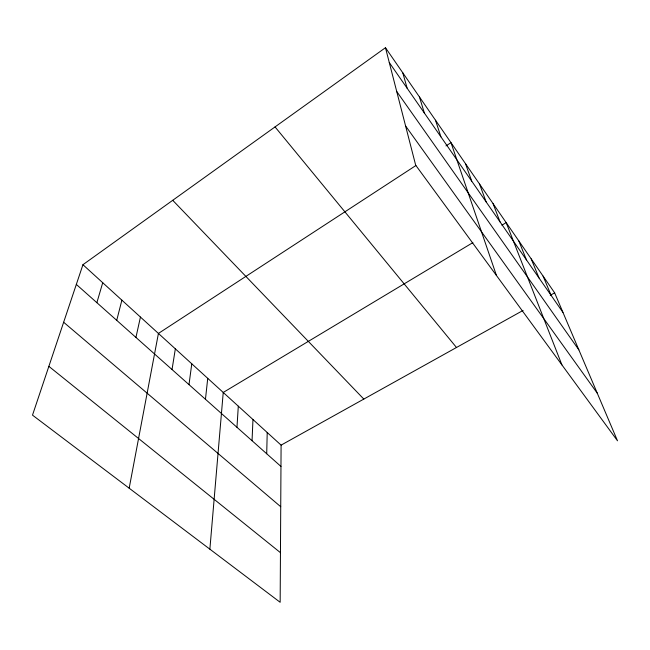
<?xml version="1.0" encoding="UTF-8"?>
<svg xmlns="http://www.w3.org/2000/svg" width="650" height="650" viewBox="0 0 650 650"><rect width="100%" height="100%" fill="white"/><g stroke="black" fill="none" stroke-linecap="round" stroke-linejoin="round"><path stroke-width="0.97" d="M82.94 264.704L281.092 445.136L280.158 602.29L32.5 415.147L82.94 264.704L385.466 47.71L554.645 292.849L617.5 440.806L415.675 165.181L385.466 47.71M266.711 453.757L267.215 432.502M252.046 440.716L252.964 419.518M236.966 427.302L238.306 406.177M209.869 549.177L223.234 392.454L472.891 242.613M205.457 399.279L207.732 378.341M188.996 384.629L191.774 363.805M172.031 369.541L175.346 348.847M129.171 488.199L158.421 333.434L415.911 165.523M135.939 337.431L140.441 317.062M116.724 320.344L121.883 300.17M96.866 302.681L102.724 282.726M445.981 145.909L450.986 142.651L496.462 275.511M501.922 225.184L506.188 222.633L561.909 364.894M281.092 445.136L523.087 310.416M550.274 295.279L554.645 292.849M48.864 366.348L280.451 552.663M63.643 322.246L280.727 506.724M76.326 284.408L280.963 466.44M172.721 200.306L363.813 399.084M275.039 126.912L456.487 347.49M405.592 125.978L597.277 393.201M396.719 91.471L578.866 349.863M389.277 62.538L562.965 312.431M543.091 276.112L551.184 295.482M531.18 258.846L539.021 277.981M518.879 241.028L526.451 259.902M493.066 203.629L500.029 221.886M479.513 183.982L486.135 201.89M465.489 163.67L471.746 181.188M435.5 120.209L440.903 136.817M419.445 96.939L424.361 113.011M402.781 72.792L407.16 88.27"/></g></svg>
